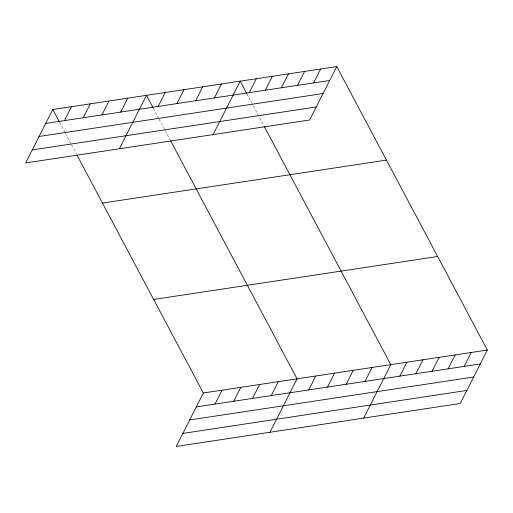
<?xml version="1.0" encoding="UTF-8"?>
<svg xmlns="http://www.w3.org/2000/svg" width="513" height="513" viewBox="0 0 513 513"><rect width="100%" height="100%" fill="white"/><g stroke="black" fill="none" stroke-linecap="round" stroke-linejoin="round"><path stroke-width="0.38" stroke-dasharray="2.56 1.92" d="M247.042 94.046L263.971 125.909M153.323 108.217L158.722 118.388M159.081 119.067L164.846 129.911M165.205 130.591L170.245 140.081M59.604 122.395L65.004 132.566M65.363 133.239L71.127 144.089M71.487 144.762L76.168 153.579"/><path stroke-width="0.77" d="M336.759 66.562L52.762 109.513L25.65 162.948L309.653 119.997L336.759 66.562L487.35 350.052L460.238 403.487L176.241 446.438L203.347 393.003L487.35 350.052M64.446 120.593L71.506 106.678M83.189 117.759L90.25 103.844M101.933 114.925L108.993 101.01M120.677 112.091L127.737 98.175M119.369 148.776L146.481 95.341L152.964 107.544M158.164 106.422L165.224 92.507M176.908 103.588L183.968 89.672M195.652 100.753L202.712 86.832M214.396 97.912L221.456 83.997M213.094 134.598L240.199 81.163L246.682 93.366M249.235 92.648L256.295 78.733M265.33 90.211L272.39 76.296M281.419 87.781L288.479 73.866M297.514 85.344L304.575 71.429M313.61 82.907L320.67 68.992M215.03 404.084L222.091 390.169M233.774 401.249L240.834 387.334M252.518 398.415L259.578 384.5M271.262 395.581L278.322 381.666M269.96 432.267L297.065 378.831L170.605 140.761M308.755 389.912L315.816 375.997M327.499 387.078L334.559 373.156M346.243 384.237L353.303 370.322M364.987 381.403L372.047 367.488M363.679 418.089L390.791 364.653L264.33 126.583M399.826 376.138L406.886 362.223M415.915 373.701L422.975 359.786M432.01 371.271L439.07 357.349M448.105 368.834L455.166 354.919M464.194 366.397L471.255 352.482M45.702 123.428L329.705 80.477M39.084 136.471L323.087 93.52M32.268 149.905L316.271 106.954M102.453 203.065L386.456 160.114M153.656 299.451L437.653 256.5M196.287 406.918L480.29 363.967M189.669 419.961L473.672 377.01M182.852 433.395L466.856 390.444M52.762 109.513L59.239 121.716M76.886 154.932L203.347 393.003"/></g></svg>
